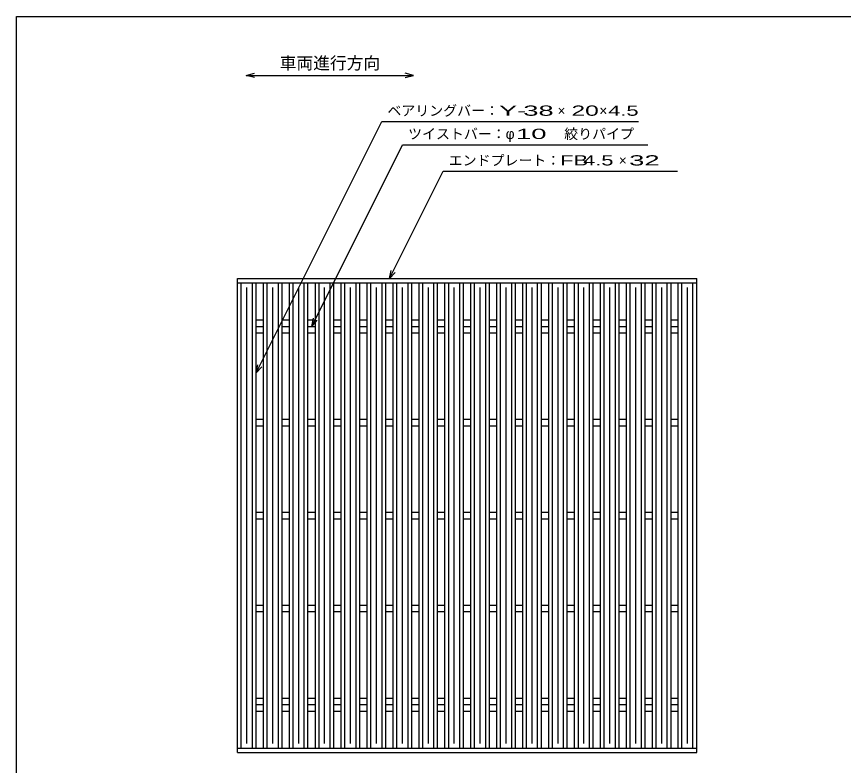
# Model space of a CAD drawing. Units: millimetres, scale not verified. Extents: x -1092 to 1034, y -771 to 635.
# Drawn here: x -1042 to -152, y -171 to 635 of the extents above; entities that cross this region are included whole.
import ezdxf
from ezdxf.enums import TextEntityAlignment as Align

# ---------------------------------------------------------------- set-up
doc = ezdxf.new("R2010")
doc.units = ezdxf.units.MM
doc.header["$LTSCALE"] = 6
for name, color, linetype, lineweight in [('0_2', 150, 'Continuous', 25), ('16', 3, 'Continuous', 25), ('22', 2, 'Continuous', 25)]:
    doc.layers.add(name, color=color, linetype=linetype, lineweight=lineweight)
doc.styles.add('ベクトル', font='')
doc.styles.get('ベクトル').set_extended_font_data('ベクトル')

msp = doc.modelspace()

# ---------------------------------------------------------------- linework, layer by layer
at = {"layer": '0_2'}
for p, q in [((-1041.6, -684.6), (-1041.6, 635.4)), ((-1041.6, 635.4), (1034.4, 635.4))]:
    msp.add_line(p, q, dxfattribs=at)
at = {"layer": '0_2', "color": 4}
for p, q in [((-794.4, 572.1), (-785.4, 574.5)), ((-785.4, 569.7), (-794.4, 572.1)), ((-794.4, 572.1), (-614.4, 572.1)), ((-614.4, 572.1), (-623.4, 574.5)), ((-623.4, 569.7), (-614.4, 572.1))]:
    msp.add_line(p, q, dxfattribs=at)
at = {"layer": '16'}
for p, q in [((-803.8, 353.4), (-309.8, 353.4)), ((-803.8, 348.9), (-803.8, 353.4)), ((-803.8, 348.9), (-309.8, 348.9)), ((-803.8, -152.1), (-803.8, 348.9)), ((-803.8, 348.9), (-783.8, 348.9)), ((-799.8, -152.1), (-799.8, 348.9)), ((-787.8, -152.1), (-787.8, 348.9)), ((-783.8, -152.1), (-783.8, 348.9)), ((-775.9, -152.1), (-775.9, 348.9)), ((-775.9, 348.9), (-755.9, 348.9)), ((-771.9, -152.1), (-771.9, 348.9)), ((-759.9, -152.1), (-759.9, 348.9)), ((-755.9, -152.1), (-755.9, 348.9)), ((-748, -152.1), (-748, 348.9)), ((-748, 348.9), (-728, 348.9)), ((-744, -152.1), (-744, 348.9)), ((-732, -152.1), (-732, 348.9)), ((-728, -152.1), (-728, 348.9)), ((-720.1, -152.1), (-720.1, 348.9)), ((-720.1, 348.9), (-700.1, 348.9)), ((-716.1, -152.1), (-716.1, 348.9)), ((-704.1, -152.1), (-704.1, 348.9)), ((-700.1, -152.1), (-700.1, 348.9)), ((-692.2, -152.1), (-692.2, 348.9)), ((-692.2, 348.9), (-672.2, 348.9)), ((-688.2, -152.1), (-688.2, 348.9)), ((-676.2, -152.1), (-676.2, 348.9)), ((-672.2, -152.1), (-672.2, 348.9)), ((-664.3, -152.1), (-664.3, 348.9)), ((-664.3, 348.9), (-644.3, 348.9)), ((-660.3, -152.1), (-660.3, 348.9)), ((-648.3, -152.1), (-648.3, 348.9)), ((-644.3, -152.1), (-644.3, 348.9)), ((-636.4, -152.1), (-636.4, 348.9)), ((-636.4, 348.9), (-616.4, 348.9)), ((-632.4, -152.1), (-632.4, 348.9)), ((-620.4, -152.1), (-620.4, 348.9)), ((-616.4, -152.1), (-616.4, 348.9)), ((-608.5, -152.1), (-608.5, 348.9)), ((-608.5, 348.9), (-588.5, 348.9)), ((-604.5, -152.1), (-604.5, 348.9)), ((-592.5, -152.1), (-592.5, 348.9)), ((-588.5, -152.1), (-588.5, 348.9)), ((-580.6, -152.1), (-580.6, 348.9)), ((-580.6, 348.9), (-560.6, 348.9)), ((-576.6, -152.1), (-576.6, 348.9)), ((-564.6, -152.1), (-564.6, 348.9)), ((-560.6, -152.1), (-560.6, 348.9)), ((-552.7, -152.1), (-552.7, 348.9)), ((-552.7, 348.9), (-532.7, 348.9)), ((-548.7, -152.1), (-548.7, 348.9)), ((-536.7, -152.1), (-536.7, 348.9)), ((-532.7, -152.1), (-532.7, 348.9)), ((-524.8, -152.1), (-524.8, 348.9)), ((-524.8, 348.9), (-504.8, 348.9)), ((-520.8, -152.1), (-520.8, 348.9)), ((-508.8, -152.1), (-508.8, 348.9)), ((-504.8, -152.1), (-504.8, 348.9)), ((-496.9, -152.1), (-496.9, 348.9)), ((-496.9, 348.9), (-476.9, 348.9)), ((-492.9, -152.1), (-492.9, 348.9)), ((-480.9, -152.1), (-480.9, 348.9)), ((-476.9, -152.1), (-476.9, 348.9)), ((-469, -152.1), (-469, 348.9)), ((-469, 348.9), (-449, 348.9)), ((-465, -152.1), (-465, 348.9)), ((-453, -152.1), (-453, 348.9)), ((-449, -152.1), (-449, 348.9)), ((-441.1, -152.1), (-441.1, 348.9)), ((-441.1, 348.9), (-421.1, 348.9)), ((-437.1, -152.1), (-437.1, 348.9)), ((-425.1, -152.1), (-425.1, 348.9)), ((-421.1, -152.1), (-421.1, 348.9)), ((-413.2, -152.1), (-413.2, 348.9)), ((-413.2, 348.9), (-393.2, 348.9)), ((-409.2, -152.1), (-409.2, 348.9)), ((-397.2, -152.1), (-397.2, 348.9)), ((-393.2, -152.1), (-393.2, 348.9)), ((-385.3, -152.1), (-385.3, 348.9)), ((-385.3, 348.9), (-365.3, 348.9)), ((-381.3, -152.1), (-381.3, 348.9)), ((-369.3, -152.1), (-369.3, 348.9)), ((-365.3, -152.1), (-365.3, 348.9)), ((-357.4, -152.1), (-357.4, 348.9)), ((-357.4, 348.9), (-337.4, 348.9)), ((-353.4, -152.1), (-353.4, 348.9)), ((-341.4, -152.1), (-341.4, 348.9)), ((-337.4, -152.1), (-337.4, 348.9)), ((-329.8, -152.1), (-329.8, 348.9)), ((-329.8, 348.9), (-309.8, 348.9)), ((-325.8, -152.1), (-325.8, 348.9)), ((-313.8, -152.1), (-313.8, 348.9)), ((-309.8, 348.9), (-309.8, 353.4)), ((-309.8, -152.1), (-309.8, 348.9)), ((-793.8, -147.1), (-793.8, 343.9)), ((-765.9, -147.1), (-765.9, 343.9)), ((-738, -147.1), (-738, 343.9)), ((-710.1, -147.1), (-710.1, 343.9)), ((-682.2, -147.1), (-682.2, 343.9)), ((-654.3, -147.1), (-654.3, 343.9)), ((-626.4, -147.1), (-626.4, 343.9)), ((-598.5, -147.1), (-598.5, 343.9)), ((-570.6, -147.1), (-570.6, 343.9)), ((-542.7, -147.1), (-542.7, 343.9)), ((-514.8, -147.1), (-514.8, 343.9)), ((-486.9, -147.1), (-486.9, 343.9)), ((-459, -147.1), (-459, 343.9)), ((-431.1, -147.1), (-431.1, 343.9)), ((-403.2, -147.1), (-403.2, 343.9)), ((-375.3, -147.1), (-375.3, 343.9)), ((-347.4, -147.1), (-347.4, 343.9)), ((-319.8, -147.1), (-319.8, 343.9)), ((-783.8, 308.9), (-775.9, 308.9)), ((-755.9, 308.9), (-748, 308.9)), ((-728, 308.9), (-720.1, 308.9)), ((-700.1, 308.9), (-692.2, 308.9)), ((-672.2, 308.9), (-664.3, 308.9)), ((-644.3, 308.9), (-636.4, 308.9)), ((-616.4, 308.9), (-608.5, 308.9)), ((-588.5, 308.9), (-580.6, 308.9)), ((-560.6, 308.9), (-552.7, 308.9)), ((-532.7, 308.9), (-524.8, 308.9)), ((-504.8, 308.9), (-496.9, 308.9)), ((-476.9, 308.9), (-469, 308.9)), ((-449, 308.9), (-441.1, 308.9)), ((-421.1, 308.9), (-413.2, 308.9)), ((-393.2, 308.9), (-385.3, 308.9)), ((-365.3, 308.9), (-357.4, 308.9)), ((-337.4, 308.9), (-329.5, 308.9)), ((-783.8, 301.9), (-775.9, 301.9)), ((-783.8, 294.9), (-775.9, 294.9)), ((-755.9, 301.9), (-748, 301.9)), ((-755.9, 294.9), (-748, 294.9)), ((-728, 301.9), (-720.1, 301.9)), ((-728, 294.9), (-720.1, 294.9)), ((-700.1, 301.9), (-692.2, 301.9)), ((-700.1, 294.9), (-692.2, 294.9)), ((-672.2, 301.9), (-664.3, 301.9)), ((-672.2, 294.9), (-664.3, 294.9)), ((-644.3, 301.9), (-636.4, 301.9)), ((-644.3, 294.9), (-636.4, 294.9)), ((-616.4, 301.9), (-608.5, 301.9)), ((-616.4, 294.9), (-608.5, 294.9)), ((-588.5, 301.9), (-580.6, 301.9)), ((-588.5, 294.9), (-580.6, 294.9)), ((-560.6, 301.9), (-552.7, 301.9)), ((-560.6, 294.9), (-552.7, 294.9)), ((-532.7, 301.9), (-524.8, 301.9)), ((-532.7, 294.9), (-524.8, 294.9)), ((-504.8, 301.9), (-496.9, 301.9)), ((-504.8, 294.9), (-496.9, 294.9)), ((-476.9, 301.9), (-469, 301.9)), ((-476.9, 294.9), (-469, 294.9)), ((-449, 301.9), (-441.1, 301.9)), ((-449, 294.9), (-441.1, 294.9)), ((-421.1, 301.9), (-413.2, 301.9)), ((-421.1, 294.9), (-413.2, 294.9)), ((-393.2, 301.9), (-385.3, 301.9)), ((-393.2, 294.9), (-385.3, 294.9)), ((-365.3, 301.9), (-357.4, 301.9)), ((-365.3, 294.9), (-357.4, 294.9)), ((-337.4, 301.9), (-329.8, 301.9)), ((-337.4, 294.9), (-329.8, 294.9)), ((-783.8, 201.9), (-775.9, 201.9)), ((-755.9, 201.9), (-748, 201.9)), ((-728, 201.9), (-720.1, 201.9)), ((-700.1, 201.9), (-692.2, 201.9)), ((-672.2, 201.9), (-664.3, 201.9)), ((-644.3, 201.9), (-636.4, 201.9)), ((-616.4, 201.9), (-608.5, 201.9)), ((-588.5, 201.9), (-580.6, 201.9)), ((-560.6, 201.9), (-552.7, 201.9)), ((-532.7, 201.9), (-524.8, 201.9)), ((-504.8, 201.9), (-496.9, 201.9)), ((-476.9, 201.9), (-469, 201.9)), ((-449, 201.9), (-441.1, 201.9)), ((-421.1, 201.9), (-413.2, 201.9)), ((-393.2, 201.9), (-385.3, 201.9)), ((-365.3, 201.9), (-357.4, 201.9)), ((-337.4, 201.9), (-329.8, 201.9)), ((-783.8, 194.9), (-775.9, 194.9)), ((-755.9, 194.9), (-748, 194.9)), ((-728, 194.9), (-720.1, 194.9)), ((-700.1, 194.9), (-692.2, 194.9)), ((-672.2, 194.9), (-664.3, 194.9)), ((-644.3, 194.9), (-636.4, 194.9)), ((-616.4, 194.9), (-608.5, 194.9)), ((-588.5, 194.9), (-580.6, 194.9)), ((-560.6, 194.9), (-552.7, 194.9)), ((-532.7, 194.9), (-524.8, 194.9)), ((-504.8, 194.9), (-496.9, 194.9)), ((-476.9, 194.9), (-469, 194.9)), ((-449, 194.9), (-441.1, 194.9)), ((-421.1, 194.9), (-413.2, 194.9)), ((-393.2, 194.9), (-385.3, 194.9)), ((-365.3, 194.9), (-357.4, 194.9)), ((-337.4, 194.9), (-329.8, 194.9)), ((-783.8, 101.9), (-775.9, 101.9)), ((-755.9, 101.9), (-748, 101.9)), ((-728, 101.9), (-720.1, 101.9)), ((-700.1, 101.9), (-692.2, 101.9)), ((-672.2, 101.9), (-664.3, 101.9)), ((-644.3, 101.9), (-636.4, 101.9)), ((-616.4, 101.9), (-608.5, 101.9)), ((-588.5, 101.9), (-580.6, 101.9)), ((-560.6, 101.9), (-552.7, 101.9)), ((-532.7, 101.9), (-524.8, 101.9)), ((-504.8, 101.9), (-496.9, 101.9)), ((-476.9, 101.9), (-469, 101.9)), ((-449, 101.9), (-441.1, 101.9)), ((-421.1, 101.9), (-413.2, 101.9)), ((-393.2, 101.9), (-385.3, 101.9)), ((-365.3, 101.9), (-357.4, 101.9)), ((-337.4, 101.9), (-329.8, 101.9)), ((-783.8, 94.9), (-775.9, 94.9)), ((-755.9, 94.9), (-748, 94.9)), ((-728, 94.9), (-720.1, 94.9)), ((-700.1, 94.9), (-692.2, 94.9)), ((-672.2, 94.9), (-664.3, 94.9)), ((-644.3, 94.9), (-636.4, 94.9)), ((-616.4, 94.9), (-608.5, 94.9)), ((-588.5, 94.9), (-580.6, 94.9)), ((-560.6, 94.9), (-552.7, 94.9)), ((-532.7, 94.9), (-524.8, 94.9)), ((-504.8, 94.9), (-496.9, 94.9)), ((-476.9, 94.9), (-469, 94.9)), ((-449, 94.9), (-441.1, 94.9)), ((-421.1, 94.9), (-413.2, 94.9)), ((-393.2, 94.9), (-385.3, 94.9)), ((-365.3, 94.9), (-357.4, 94.9)), ((-337.4, 94.9), (-329.8, 94.9)), ((-783.8, 1.9), (-775.9, 1.9)), ((-755.9, 1.9), (-748, 1.9)), ((-728, 1.9), (-720.1, 1.9)), ((-700.1, 1.9), (-692.2, 1.9)), ((-672.2, 1.9), (-664.3, 1.9)), ((-644.3, 1.9), (-636.4, 1.9)), ((-616.4, 1.9), (-608.5, 1.9)), ((-588.5, 1.9), (-580.6, 1.9)), ((-560.6, 1.9), (-552.7, 1.9)), ((-532.7, 1.9), (-524.8, 1.9)), ((-504.8, 1.9), (-496.9, 1.9)), ((-476.9, 1.9), (-469, 1.9)), ((-449, 1.9), (-441.1, 1.9)), ((-421.1, 1.9), (-413.2, 1.9)), ((-393.2, 1.9), (-385.3, 1.9)), ((-365.3, 1.9), (-357.4, 1.9)), ((-337.4, 1.9), (-329.8, 1.9)), ((-783.8, -5.1), (-775.9, -5.1)), ((-755.9, -5.1), (-748, -5.1)), ((-728, -5.1), (-720.1, -5.1)), ((-700.1, -5.1), (-692.2, -5.1)), ((-672.2, -5.1), (-664.3, -5.1)), ((-644.3, -5.1), (-636.4, -5.1)), ((-616.4, -5.1), (-608.5, -5.1)), ((-588.5, -5.1), (-580.6, -5.1)), ((-560.6, -5.1), (-552.7, -5.1)), ((-532.7, -5.1), (-524.8, -5.1)), ((-504.8, -5.1), (-496.9, -5.1)), ((-476.9, -5.1), (-469, -5.1)), ((-449, -5.1), (-441.1, -5.1)), ((-421.1, -5.1), (-413.2, -5.1)), ((-393.2, -5.1), (-385.3, -5.1)), ((-365.3, -5.1), (-357.4, -5.1)), ((-337.4, -5.1), (-329.8, -5.1)), ((-783.8, -98.1), (-775.9, -98.1)), ((-783.8, -105.1), (-775.9, -105.1)), ((-755.9, -98.1), (-748, -98.1)), ((-755.9, -105.1), (-748, -105.1)), ((-728, -98.1), (-720.1, -98.1)), ((-728, -105.1), (-720.1, -105.1)), ((-700.1, -98.1), (-692.2, -98.1)), ((-700.1, -105.1), (-692.2, -105.1)), ((-672.2, -98.1), (-664.3, -98.1)), ((-672.2, -105.1), (-664.3, -105.1)), ((-644.3, -98.1), (-636.4, -98.1)), ((-644.3, -105.1), (-636.4, -105.1)), ((-616.4, -98.1), (-608.5, -98.1)), ((-616.4, -105.1), (-608.5, -105.1)), ((-588.5, -98.1), (-580.6, -98.1)), ((-588.5, -105.1), (-580.6, -105.1)), ((-560.6, -98.1), (-552.7, -98.1)), ((-560.6, -105.1), (-552.7, -105.1)), ((-532.7, -98.1), (-524.8, -98.1)), ((-532.7, -105.1), (-524.8, -105.1)), ((-504.8, -98.1), (-496.9, -98.1)), ((-504.8, -105.1), (-496.9, -105.1)), ((-476.9, -98.1), (-469, -98.1)), ((-476.9, -105.1), (-469, -105.1)), ((-449, -98.1), (-441.1, -98.1)), ((-449, -105.1), (-441.1, -105.1)), ((-421.1, -98.1), (-413.2, -98.1)), ((-421.1, -105.1), (-413.2, -105.1)), ((-393.2, -98.1), (-385.3, -98.1)), ((-393.2, -105.1), (-385.3, -105.1)), ((-365.3, -98.1), (-357.4, -98.1)), ((-365.3, -105.1), (-357.4, -105.1)), ((-337.4, -98.1), (-329.8, -98.1)), ((-337.4, -105.1), (-329.8, -105.1)), ((-783.8, -112.1), (-775.9, -112.1)), ((-755.9, -112.1), (-748, -112.1)), ((-728, -112.1), (-720.1, -112.1)), ((-700.1, -112.1), (-692.2, -112.1)), ((-672.2, -112.1), (-664.3, -112.1)), ((-644.3, -112.1), (-636.4, -112.1)), ((-616.4, -112.1), (-608.5, -112.1)), ((-588.5, -112.1), (-580.6, -112.1)), ((-560.6, -112.1), (-552.7, -112.1)), ((-532.7, -112.1), (-524.8, -112.1)), ((-504.8, -112.1), (-496.9, -112.1)), ((-476.9, -112.1), (-469, -112.1)), ((-449, -112.1), (-441.1, -112.1)), ((-421.1, -112.1), (-413.2, -112.1)), ((-393.2, -112.1), (-385.3, -112.1)), ((-365.3, -112.1), (-357.4, -112.1)), ((-337.4, -112.1), (-329.5, -112.1)), ((-803.8, -152.1), (-309.8, -152.1)), ((-803.8, -156.6), (-803.8, -152.1)), ((-803.8, -152.1), (-783.8, -152.1)), ((-803.8, -156.6), (-309.8, -156.6)), ((-775.9, -152.1), (-755.9, -152.1)), ((-748, -152.1), (-728, -152.1)), ((-720.1, -152.1), (-700.1, -152.1)), ((-692.2, -152.1), (-672.2, -152.1)), ((-664.3, -152.1), (-644.3, -152.1)), ((-636.4, -152.1), (-616.4, -152.1)), ((-608.5, -152.1), (-588.5, -152.1)), ((-580.6, -152.1), (-560.6, -152.1)), ((-552.7, -152.1), (-532.7, -152.1)), ((-524.8, -152.1), (-504.8, -152.1)), ((-496.9, -152.1), (-476.9, -152.1)), ((-469, -152.1), (-449, -152.1)), ((-441.1, -152.1), (-421.1, -152.1)), ((-413.2, -152.1), (-393.2, -152.1)), ((-385.3, -152.1), (-365.3, -152.1)), ((-357.4, -152.1), (-337.4, -152.1)), ((-329.8, -152.1), (-309.8, -152.1)), ((-309.8, -156.6), (-309.8, -152.1))]:
    msp.add_line(p, q, dxfattribs=at)
at = {"layer": '22', "color": 4}
for p, q in [((-783.8, 251.9), (-648.55, 522.4)), ((-648.55, 522.4), (-372.55, 522.4)), ((-724.05, 301.9), (-626.3, 497.4)), ((-626.3, 497.4), (-362.3, 497.4)), ((-640.35, 353.4), (-582.6, 468.9)), ((-582.6, 468.9), (-330.6, 468.9)), ((-640.35, 353.4), (-638.55, 362.16)), ((-640.35, 353.4), (-634.35, 360)), ((-724.05, 301.9), (-722.25, 310.66)), ((-724.05, 301.9), (-718.05, 308.5)), ((-783.8, 251.9), (-782, 260.66)), ((-783.8, 251.9), (-777.8, 258.5))]:
    msp.add_line(p, q, dxfattribs=at)

# ---------------------------------------------------------------- texts
at = {"layer": '0_2', "color": 2, "style": 'ベクトル'}
msp.add_text('車両進行方向', height=13.2, dxfattribs=at).set_placement((-758.4, 585.3), align=Align.MIDDLE_LEFT)
at = {"layer": '22', "style": 'ベクトル'}
for s, p in [('ベアリングバー：', (-642.55, 534.1)), ('×', (-459.55, 534.1)), ('×', (-414.55, 534.1)), ('絞りパイプ', (-452.3, 509.1)), ('ツイストバー：', (-620.3, 509.1)), ('φ', (-515.3, 509.1)), ('エンドプレート：', (-576.6, 480.6)), ('×', (-393.6, 480.6))]:
    msp.add_text(s, height=11, dxfattribs=at).set_placement(p, align=Align.MIDDLE_LEFT)
for s, width, p in [('Y-', 2, (-522.55, 534.1)), (' 38 ', 2, (-504.55, 534.1)), ('20', 1.8, (-444.55, 534.1)), (' 4.5 ', 1.6, (-411.55, 534.1)), (' 10 ', 2, (-512.3, 509.1)), ('FB', 1.6, (-456.6, 480.6)), (' 4.5 ', 1.6, (-438.6, 480.6)), (' 32 ', 2, (-390.6, 480.6))]:
    msp.add_text(s, height=11, dxfattribs=dict(at, width=width)).set_placement(p, align=Align.MIDDLE_LEFT)

doc.saveas('drawing.dxf')
